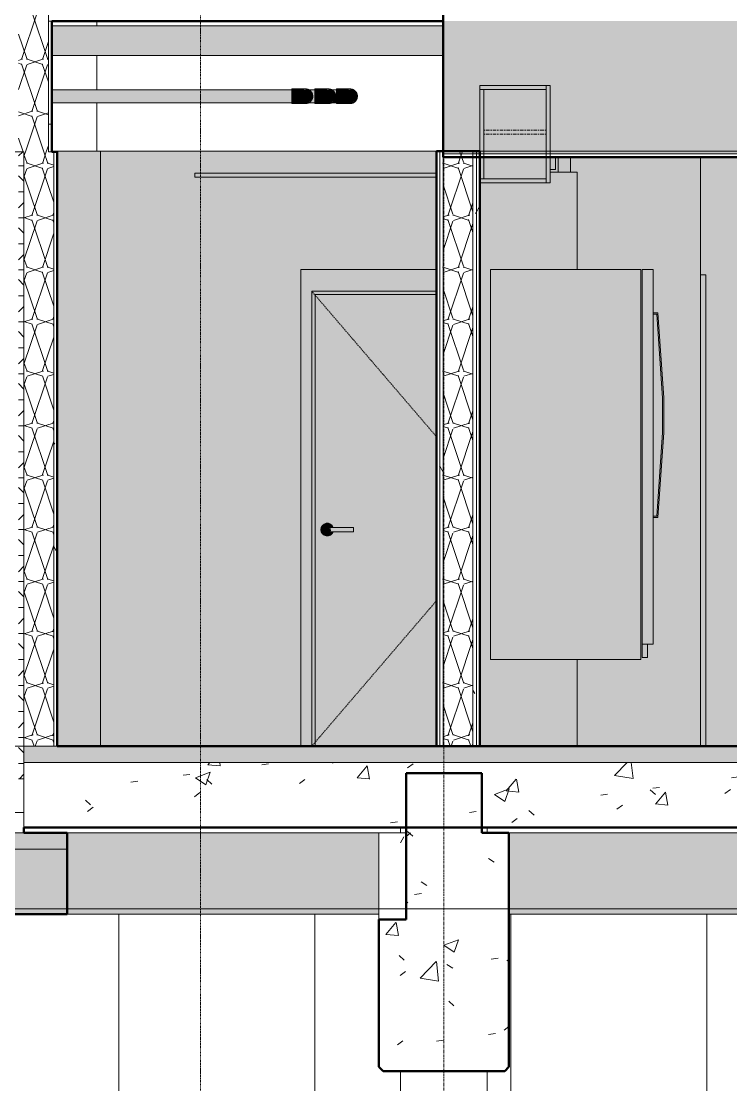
# Model space of a CAD drawing. Header units: inches. Extents: x 1701 to 6939, y -276 to 585.
# Drawn here: x 3403.3 to 3534.3, y -62.5 to 133.8 of the extents above; entities that cross this region are included whole.
import ezdxf

# ---------------------------------------------------------------- set-up
doc = ezdxf.new("R2010")
doc.units = ezdxf.units.IN
doc.header["$MEASUREMENT"] = 0
for name, pattern in [('Center', [1.25, 0.25, -0.1875, 0.625, -0.1875]), ('Dash 1_16_', [0.125, 0.0625, -0.0625]), ('Dash Dot 3_16_', [0.3125, 0.1875, -0.0625, 0, -0.0625]), ('Grid Line 1_2_', [0.875, 0.5, -0.125, 0.125, -0.125])]:
    doc.linetypes.add(name, pattern=pattern)
for name, color, linetype, lineweight in [('0-1', 7, 'Continuous', 5), ('0-2', 7, 'Continuous', 9), ('A-ANNO-SYMB-1', 150, 'Dash Dot 3_16_', 9), ('A-CLNG-1', 31, 'Continuous', 5), ('A-CLNG-2', 7, 'Continuous', 9), ('A-DOOR-2', 7, 'Dash 1_16_', 9), ('A-DOOR-4', 7, 'Continuous', 9), ('A-DOOR-5', 254, 'Continuous', 9), ('A-DOOR-6', 9, 'Continuous', 9), ('A-DOOR-FRAM-1', 55, 'Continuous', 9), ('A-DOOR-FRAM-2', 7, 'Continuous', 9), ('A-DOOR-FRAM-3', 9, 'Continuous', 9), ('A-FLOR-1', 192, 'Continuous', 5), ('A-FLOR-2', 192, 'Continuous', 50), ('A-FLOR-3', 192, 'Continuous', 9), ('A-FLOR-LEVL-1', 51, 'Grid Line 1_2_', 9), ('A-FLOR-MCUT', 51, 'Continuous', 13), ('A-FLOR-PATT-1', 8, 'Continuous', 9), ('A-WALL', 113, 'Continuous', 13), ('A-WALL-2', 50, 'Continuous', 13), ('A-WALL-3', 7, 'Continuous', 9), ('A-WALL-7', 113, 'Continuous', 50), ('A-WALL-PATT-1', 7, 'Continuous', 9), ('A-WALL-PATT-2', 253, 'Continuous', 9), ('A-WALL-PATT-3', 252, 'Continuous', 9), ('A-WALL-PATT-4', 111, 'Continuous', 9), ('I-WALL-2', 10, 'Continuous', 5), ('I-WALL-3', 7, 'Continuous', 9), ('I-WALL-4', 250, 'Continuous', 50), ('P-PIPE-1', 8, 'Continuous', 5), ('P-PIPE-2', 252, 'Continuous', 9), ('P-PIPE-3', 7, 'Continuous', 9), ('P-PIPE-4', 94, 'Continuous', 9), ('Q-CASE-2', 9, 'Continuous', 9), ('Q-CASE-3', 7, 'Center', 9), ('Q-CASE-4', 7, 'Continuous', 9), ('Q-SPCQ-1', 55, 'Continuous', 9), ('Q-SPCQ-2', 7, 'Continuous', 9), ('S-BEAM', 12, 'Continuous', 9), ('S-BEAM-1', 41, 'Continuous', 9), ('S-BEAM-2', 7, 'Continuous', 9), ('S-BEAM-3', 12, 'Continuous', 50), ('S-COLS', 52, 'Continuous', 9), ('S-GRID-1', 1, 'Grid Line 1_2_', 9)]:
    doc.layers.add(name, color=color, linetype=linetype, lineweight=lineweight)
pattern_1 = [(0, (3261.815, 68.768), (30.72, 7.68), [1.267, -21.773, 1.267, -21.773, -122.88]), (0, (3261.815, 68.768), (30.72, 7.68), [-46.08, 1.267, -44.813, 1.267, -21.773, -53.76]), (0, (3261.815, 68.768), (30.72, 7.68), [-115.2, 1.267, -14.093, 1.267, -37.133]), (120, (3273.335, 72.608), (-22.01108, 22.7643), [1.267, -21.773, 1.267, -21.773, -122.88]), (120, (3273.335, 72.608), (-22.01108, 22.7643), [-46.08, 1.267, -44.813, 1.267, -21.773, -53.76]), (120, (3273.335, 72.608), (-22.01108, 22.7643), [-115.2, 1.267, -14.093, 1.267, -37.133]), (240, (3277.175, 87.968), (-8.70892, -30.4443), [1.267, -21.773, 1.267, -21.773, -122.88]), (240, (3277.175, 87.968), (-8.70892, -30.4443), [-46.08, 1.267, -44.813, 1.267, -21.773, -53.76]), (240, (3277.175, 87.968), (-8.70892, -30.4443), [-115.2, 1.267, -14.093, 1.267, -37.133])]
pattern_2 = [(161.57, (3262.295, 69.248), (-3.8399538, -1.54e-05), [0, -27.322, 3.034, 0]), (18.43, (3261.335, 69.248), (-3.8399538, 1.54e-05), [0, -27.322, 3.034, 0]), (108.43, (3262.295, 69.248), (1.919622, -9.6005246), [9.106, -21.25]), (71.57, (3261.335, 69.248), (1.919622, 9.6005246), [9.106, -21.25])]
pattern_3 = [(50, (3261.815, 68.768), (27.5427, -2.40992), [2.88, -31.68]), (355, (3261.815, 68.768), (-5.32784, 28.88427), [2.304, -25.344]), (100.451, (3264.11, 68.567), (22.2153, 26.47393), [2.448, -26.924]), (46.184, (3261.815, 76.448), (40.9819, -6.3564), [4.32, -47.52]), (96.636, (3265.23, 75.918), (35.8907, 37.4062), [3.671, -40.386]), (351.184, (3261.815, 76.45), (35.891, 37.4062), [3.456, -38.016]), (21, (3265.655, 74.528), (22.92104, -15.46073), [2.88, -31.68]), (326, (3265.655, 74.528), (9.34353, 27.84574), [2.304, -25.344]), (71.451, (3267.565, 73.24), (32.26477, 12.3844), [2.448, -26.924]), (37.5, (3261.815, 68.768), (0.466855, 12.78271), [1.267, -23.77, 1.267, -24.461, -25.44]), (37.5, (3261.815, 68.768), (0.466855, 12.78271), [-50.765, 1.267, -24.173]), (7.5, (3261.815, 68.768), (10.10159, 15.14509), [1.267, -13.402, 1.267, -23.194, -9.696]), (7.5, (3261.815, 68.768), (10.10159, 15.14509), [-39.13, 1.267, -8.429]), (327.5, (3253.252, 68.768), (20.49916, -0.86578), [1.267, -8.333, 1.267, -28.685, -39.744]), (327.5, (3253.252, 68.768), (20.49916, -0.86578), [-39.552, 1.267, -38.477]), (317.5, (3249.412, 68.768), (22.39478, 3.8443), [1.267, -11.213, 1.267, -18.624, -28.224]), (317.5, (3249.412, 68.768), (22.39478, 3.8443), [-32.371, 1.267, -26.957])]
pattern_4 = [(0, (3261.815, 68.768), (15.36, 3.84), [1.267, -10.253, 1.267, -10.253, -61.44]), (0, (3261.815, 68.768), (15.36, 3.84), [-23.04, 1.267, -21.773, 1.267, -10.253, -26.88]), (0, (3261.815, 68.768), (15.36, 3.84), [-57.6, 1.267, -6.413, 1.267, -17.933]), (120, (3267.575, 70.688), (-11.005538, 11.38215), [1.267, -10.253, 1.267, -10.253, -61.44]), (120, (3267.575, 70.688), (-11.005538, 11.38215), [-23.04, 1.267, -21.773, 1.267, -10.253, -26.88]), (120, (3267.575, 70.688), (-11.005538, 11.38215), [-57.6, 1.267, -6.413, 1.267, -17.933]), (240, (3269.495, 78.368), (-4.354462, -15.22215), [1.267, -10.253, 1.267, -10.253, -61.44]), (240, (3269.495, 78.368), (-4.354462, -15.22215), [-23.04, 1.267, -21.773, 1.267, -10.253, -26.88]), (240, (3269.495, 78.368), (-4.354462, -15.22215), [-57.6, 1.267, -6.413, 1.267, -17.933])]

# ---------------------------------------------------------------- blocks, each defined once
blk = doc.blocks.new('Single-Flush - 36_ x 84_-1372824-SECTION _ CENTER LOOKING WEST')
at = {"layer": 'A-DOOR-FRAM-1'}
blk.add_hatch(color=256, dxfattribs=at).paths.add_polyline_path([(3528.67, 0), (3529.67, 0), (3529.67, 87), (3528.67, 87), (3528.67, 22.7)], flags=0)
at = {"layer": 'A-DOOR-FRAM-2'}
for p, q in [((3528.67, 87), (3529.67, 87)), ((3529.67, 87), (3529.67, 0))]:
    blk.add_line(p, q, dxfattribs=at)
blk = doc.blocks.new('Refrigerator_-_Side-by-Side_6047 - 36_ X 30_-345559-SECTION _ CENTER LOOKING WEST')
at = {"layer": 'Q-SPCQ-1'}
for points in [[(3516, 136), (3517.67, 136), (3517.67, 208), (3489.92, 208), (3489.92, 136), (3502.2, 136)], [(3519.92, 138.87), (3519.92, 208), (3517.92, 208), (3517.92, 138.87)], [(3520.59, 162.23), (3520.83, 162.23), (3521.92, 177.95), (3521.92, 184.29), (3520.83, 200), (3519.92, 200), (3519.92, 199.75), (3520.59, 199.75), (3521.67, 184.28), (3521.67, 177.94), (3520.59, 162.48), (3519.92, 162.48), (3519.92, 162.23), (3520.57, 162.23)], [(3518.92, 136.37), (3518.92, 138.87), (3517.92, 138.87), (3517.92, 136.37)]]:
    blk.add_hatch(color=256, dxfattribs=at).paths.add_polyline_path(points, flags=0)
at = {"layer": 'Q-SPCQ-2'}
for p, q in [((3517.67, 208), (3489.92, 208)), ((3489.92, 208), (3489.92, 136)), ((3517.67, 136), (3517.67, 208)), ((3517.92, 138.87), (3517.92, 208)), ((3517.92, 208), (3519.92, 208)), ((3519.92, 208), (3519.92, 138.87)), ((3520.83, 200), (3519.92, 200)), ((3519.92, 199.75), (3520.59, 199.75)), ((3520.59, 199.75), (3521.67, 184.28)), ((3521.92, 184.29), (3520.83, 200)), ((3521.67, 184.28), (3521.67, 177.95)), ((3521.92, 177.94), (3521.92, 184.29)), ((3521.67, 177.95), (3520.59, 162.48)), ((3520.83, 162.23), (3521.92, 177.94)), ((3520.59, 162.48), (3519.92, 162.48)), ((3519.92, 162.23), (3520.83, 162.23)), ((3518.92, 138.87), (3517.92, 138.87)), ((3517.92, 138.87), (3517.92, 136.37)), ((3517.92, 138.87), (3519.92, 138.87)), ((3518.92, 136.37), (3518.92, 138.87)), ((3489.92, 136), (3517.67, 136)), ((3517.92, 136.37), (3518.92, 136.37))]:
    blk.add_line(p, q, dxfattribs=at)
blk = doc.blocks.new('300 Series Wall Hung Cabinet_302 - 18_ x 36_-V10-SECTION _ CENTER LOOKING WEST')
at = {"layer": 'Q-CASE-2'}
for points in [[(3488.67, 104.75), (3488.67, 108.75), (3487.92, 108.75), (3487.92, 104.75)], [(3489.92, 104.75), (3500.17, 104.75), (3500.17, 108.75), (3488.67, 108.75), (3488.67, 104.75)], [(3500.17, 104), (3500.92, 104), (3500.92, 108.75), (3500.17, 108.75), (3500.17, 106)], [(3500.92, 106), (3502.42, 106), (3502.42, 108.75), (3501.92, 108.75), (3501.92, 106.5), (3500.92, 106.5)], [(3488.67, 104), (3500.17, 104), (3500.17, 104.75), (3487.92, 104.75), (3487.92, 104)]]:
    blk.add_hatch(color=256, dxfattribs=at).paths.add_polyline_path(points, flags=0)
at = {"layer": 'Q-CASE-3'}
for p, q in [((3500.17, 113.75), (3488.67, 113.75)), ((3500.17, 113), (3488.67, 113))]:
    blk.add_line(p, q, dxfattribs=at)
at = {"layer": 'Q-CASE-4'}
for p, q in [((3500.17, 122), (3487.92, 122)), ((3487.92, 122), (3487.92, 121.25)), ((3500.17, 122), (3500.17, 104)), ((3500.92, 122), (3500.17, 122)), ((3500.17, 121.25), (3500.17, 122)), ((3500.92, 104), (3500.92, 122)), ((3487.92, 121.25), (3487.92, 104.75)), ((3488.67, 121.25), (3487.92, 121.25)), ((3487.92, 121.25), (3500.17, 121.25)), ((3488.67, 104.75), (3488.67, 121.25)), ((3501.92, 108.75), (3501.92, 106.5)), ((3502.42, 106), (3502.42, 108.75)), ((3501.92, 106.5), (3500.92, 106.5)), ((3487.92, 104.75), (3488.67, 104.75)), ((3500.17, 104.75), (3487.92, 104.75)), ((3487.92, 104.75), (3487.92, 104)), ((3500.17, 104), (3500.17, 104.75)), ((3500.92, 106), (3502.42, 106)), ((3487.92, 104), (3500.17, 104)), ((3500.17, 104), (3500.92, 104))]:
    blk.add_line(p, q, dxfattribs=at)
blk = doc.blocks.new('CTR - 1st Phase - Unit Layouts_rvt-1-SECTION _ CENTER LOOKING WEST')
at = {"layer": 'A-WALL-2'}
h = blk.add_hatch(color=256, dxfattribs=at)
h.paths.add_polyline_path([(3529.67, 0), (3537.15, 0), (3537.15, 87), (3575.15, 87), (3575.15, 0), (3583.62, 0), (3583.62, 16), (3580.3, 16), (3580.34, 16.64), (3580.8, 16.64), (3580.76, 16.84), (3580.33, 16.84), (3580.33, 17.03), (3580.8, 17.03), (3580.8, 17.23), (3580.33, 17.23), (3580.33, 17.43), (3580.8, 17.43), (3580.8, 17.62), (3580.33, 17.62), (3580.33, 17.82), (3580.8, 17.82), (3580.77, 18.02), (3580.33, 18.02), (3580.33, 18.21), (3580.8, 18.21), (3580.8, 18.41), (3580.33, 18.41), (3580.33, 18.61), (3580.8, 18.61), (3580.8, 18.8), (3580.33, 18.8), (3580.33, 19), (3580.8, 19), (3580.8, 19.2), (3580.33, 19.2), (3580.37, 19.39), (3580.8, 19.39), (3580.76, 19.59), (3580.33, 19.59), (3580.33, 19.94), (3580.3, 19.94), (3580.3, 20.33), (3578.67, 20.33), (3578.67, 43.35), (3578.42, 43.38), (3578.42, 44.21), (3578.17, 44.25), (3578.17, 46.18), (3578.42, 46.18), (3578.42, 46.79), (3578.67, 46.79), (3578.71, 48.5), (3580.88, 48.53), (3580.91, 48.71), (3580.99, 48.89), (3581.01, 49), (3581.55, 49), (3581.55, 52), (3582.01, 52), (3582.01, 52.5), (3583.62, 52.5), (3583.62, 108.75), (3528.67, 108.75), (3528.67, 87), (3529.67, 87), (3529.67, 7.32)], flags=0)
h.paths.add_polyline_path([(3502.42, 106), (3504.66, 106), (3504.66, 108.75), (3502.42, 108.75), (3502.42, 106.5)], flags=0)
h.paths.add_polyline_path([(3501.92, 106.5), (3501.92, 108.75), (3500.92, 108.75), (3500.92, 106.5)], flags=0)
h = blk.add_hatch(color=256, dxfattribs=at)
h.paths.add_polyline_path([(3528.67, 0), (3528.67, 108.75), (3504.66, 108.75), (3504.66, 106), (3505.92, 106), (3505.92, 88), (3517.67, 88), (3517.67, 16), (3505.92, 16), (3505.92, 0), (3523.92, 0)], flags=0)
h.paths.add_polyline_path([(3517.92, 16.37), (3517.92, 88), (3519.92, 88), (3519.92, 80), (3520.83, 80), (3521.92, 64.28), (3521.92, 57.94), (3520.83, 42.23), (3519.92, 42.23), (3519.92, 18.87), (3518.92, 18.87), (3518.92, 16.37)], flags=0)
h.paths.add_polyline_path([(3520.59, 42.48), (3521.67, 57.95), (3521.67, 64.29), (3520.59, 79.75), (3519.92, 79.75), (3519.92, 42.48)], flags=0)
at = {"layer": 'A-WALL-3'}
for p, q in [((3504.66, 108.75), (3504.66, 106)), ((3528.67, 0), (3528.67, 108.75))]:
    blk.add_line(p, q, dxfattribs=at)
at = {"layer": '0-2'}
for name, p in [('300 Series Wall Hung Cabinet_302 - 18_ x 36_-V10-SECTION _ CENTER LOOKING WEST', (0, 0)), ('Refrigerator_-_Side-by-Side_6047 - 36_ X 30_-345559-SECTION _ CENTER LOOKING WEST', (0, -120)), ('Single-Flush - 36_ x 84_-1372824-SECTION _ CENTER LOOKING WEST', (0, 0))]:
    blk.add_blockref(name, p, dxfattribs=at)
blk = doc.blocks.new('HOLLOW METAL - UNIT DOOR-2125825-SECTION _ CENTER LOOKING WEST')
at = {"layer": 'A-DOOR-5'}
h = blk.add_hatch(color=256, dxfattribs=at)
h.paths.add_polyline_path([(3460.47, 39.61), (3460.43, 39.66), (3460.45, 39.62)], flags=0)
h.paths.add_polyline_path([(3459.78, 38.82), (3460.08, 38.86), (3460.37, 38.98), (3460.61, 39.16), (3460.8, 39.41), (3460.85, 39.61), (3460.3, 39.64), (3460.13, 39.62), (3459.77, 39.64), (3459.58, 39.74), (3459.54, 39.8), (3459.54, 40.2), (3459.71, 40.35), (3459.89, 40.39), (3460.3, 40.36), (3460.66, 40.39), (3460.88, 40.39), (3460.8, 40.59), (3460.61, 40.84), (3460.3, 41.05), (3460.08, 41.14), (3459.78, 41.18), (3459.47, 41.14), (3459.19, 41.02), (3458.94, 40.84), (3458.76, 40.59), (3458.64, 40.31), (3458.61, 39.89), (3458.64, 39.69), (3458.76, 39.41), (3458.94, 39.16), (3459.19, 38.98), (3459.47, 38.86)], flags=0)
h.paths.add_polyline_path([(3460.47, 39.8), (3460.43, 40.07), (3460.4, 40), (3460.44, 39.89)], flags=0)
h = blk.add_hatch(color=256, dxfattribs=at)
h.paths.add_polyline_path([(3460.1, 40), (3460.47, 39.66), (3460.44, 39.9), (3460.4, 40), (3460.19, 40)], flags=0)
h.paths.add_polyline_path([(3459.88, 39.61), (3460.3, 39.64), (3460.42, 39.66), (3460.09, 40), (3459.52, 40), (3459.58, 39.74), (3459.71, 39.65), (3459.86, 39.61)], flags=0)
h = blk.add_hatch(color=256, dxfattribs=at)
h.paths.add_polyline_path([(3460.09, 40), (3460.1, 40), (3460.4, 40.38), (3460.13, 40.38), (3459.77, 40.36), (3459.58, 40.26), (3459.53, 40.16), (3459.55, 40), (3460.08, 40)], flags=0)
h.paths.add_polyline_path([(3460.4, 40), (3460.47, 40.34), (3460.43, 40.34), (3460.1, 40), (3460.34, 40)], flags=0)
for points in [[(3464.6, 40), (3464.6, 40.39), (3460.47, 40.38), (3460.47, 40), (3464.49, 40)], [(3464.6, 39.61), (3464.6, 40), (3460.47, 40), (3460.48, 39.61), (3461.38, 39.61)]]:
    blk.add_hatch(color=256, dxfattribs=at).paths.add_polyline_path(points, flags=0)
at = {"layer": 'A-DOOR-6'}
h = blk.add_hatch(color=256, dxfattribs=at)
h.paths.add_polyline_path([(3468.68, 0), (3479.92, 0), (3479.92, 83.37), (3457.55, 83.37), (3457.55, 0)], flags=0)
h.paths.add_polyline_path([(3459.78, 38.82), (3459.47, 38.86), (3459.19, 38.98), (3458.94, 39.16), (3458.76, 39.41), (3458.64, 39.69), (3458.6, 40), (3458.64, 40.31), (3458.76, 40.59), (3458.94, 40.84), (3459.19, 41.02), (3459.47, 41.14), (3459.78, 41.18), (3460.08, 41.14), (3460.37, 41.02), (3460.61, 40.84), (3460.8, 40.59), (3460.92, 40.39), (3464.6, 40.38), (3464.6, 39.61), (3460.88, 39.61), (3460.8, 39.41), (3460.61, 39.16), (3460.3, 38.95), (3460.08, 38.86)], flags=0)
at = {"layer": 'A-DOOR-FRAM-3'}
for points in [[(3454.92, 0), (3456.92, 0), (3456.92, 84), (3479.92, 84), (3479.92, 88), (3454.92, 88), (3454.92, 22.7)], [(3456.92, 0), (3457.55, 0), (3457.55, 83.37), (3479.92, 83.37), (3479.92, 84), (3456.92, 84), (3456.92, 22.7)]]:
    blk.add_hatch(color=256, dxfattribs=at).paths.add_polyline_path(points, flags=0)
at = {"layer": 'A-DOOR-2'}
for p, q in [((3456.92, 84), (3479.92, 57.17)), ((3479.92, 26.83), (3456.92, 0))]:
    blk.add_line(p, q, dxfattribs=at)
at = {"layer": 'A-DOOR-4'}
for p, q in [((3464.6, 40.39), (3460.47, 40.39)), ((3460.47, 39.61), (3464.6, 39.61)), ((3464.6, 40.39), (3464.6, 40)), ((3464.6, 40), (3464.6, 39.61))]:
    blk.add_line(p, q, dxfattribs=at)
at = {"layer": 'A-DOOR-4', "flags": 128}
for points in [[(3460.47, 40.39), (3460.44, 40.39), (3460.42, 40.39), (3460.4, 40.39), (3460.37, 40.39), (3460.35, 40.39), (3460.33, 40.39), (3460.3, 40.39), (3460.28, 40.39), (3460.26, 40.39), (3460.24, 40.39), (3460.22, 40.39), (3460.19, 40.39), (3460.17, 40.39), (3460.15, 40.39), (3460.13, 40.39), (3460.11, 40.39), (3460.1, 40.39), (3460.08, 40.39), (3460.06, 40.39), (3460.04, 40.39), (3460.03, 40.39), (3460.01, 40.39), (3460, 40.39), (3459.98, 40.39), (3459.97, 40.39), (3459.96, 40.39), (3459.95, 40.39), (3459.94, 40.39), (3459.93, 40.39), (3459.92, 40.39), (3459.91, 40.39), (3459.9, 40.39), (3459.9, 40.39), (3459.89, 40.39), (3459.89, 40.39), (3459.88, 40.39), (3459.88, 40.39), (3459.88, 40.39), (3459.88, 40.39)], [(3459.88, 39.61), (3459.88, 39.61), (3459.88, 39.61), (3459.88, 39.61), (3459.88, 39.61), (3459.89, 39.61), (3459.89, 39.61), (3459.9, 39.61), (3459.91, 39.61), (3459.91, 39.61), (3459.92, 39.61), (3459.93, 39.61), (3459.94, 39.61), (3459.95, 39.61), (3459.97, 39.61), (3459.98, 39.61), (3459.99, 39.61), (3460.01, 39.61), (3460.02, 39.61), (3460.04, 39.61), (3460.06, 39.61), (3460.07, 39.61), (3460.09, 39.61), (3460.11, 39.61), (3460.13, 39.61), (3460.15, 39.61), (3460.17, 39.61), (3460.19, 39.61), (3460.21, 39.61), (3460.23, 39.61), (3460.25, 39.61), (3460.28, 39.61), (3460.3, 39.61), (3460.32, 39.61), (3460.34, 39.61), (3460.37, 39.61), (3460.39, 39.61), (3460.41, 39.61), (3460.44, 39.61), (3460.46, 39.61), (3460.47, 39.61)]]:
    blk.add_lwpolyline(points, dxfattribs=at)
at = {"layer": 'A-DOOR-4'}
for centre, radius, start, end in [((3459.78, 40), 1.18, 19.6343, 180), ((3459.78, 40), 1.18, 180, 340.4367), ((3459.88, 40), 0.394, 150, 180), ((3459.88, 40), 0.394, 180, 210), ((3459.88, 40), 0.394, 90, 105), ((3459.88, 40), 0.394, 255, 270)]:
    blk.add_arc(centre, radius, start, end, dxfattribs=at)
at = {"layer": 'A-DOOR-FRAM-2'}
for p, q in [((3479.92, 88), (3454.92, 88)), ((3454.92, 88), (3454.92, 0)), ((3456.92, 84), (3479.92, 84)), ((3456.92, 0), (3456.92, 84)), ((3457.55, 83.37), (3479.92, 83.37)), ((3457.55, 0), (3457.55, 83.37))]:
    blk.add_line(p, q, dxfattribs=at)
blk = doc.blocks.new('Dimension Lumber - LVL - 3_5X5_5-2120388-SECTION _ CENTER LOOKING WEST')
at = {"layer": 'S-BEAM-1'}
blk.add_hatch(color=256, dxfattribs=at).paths.add_polyline_path([(3468.68, 259.5), (3481.17, 259.5), (3481.17, 265), (3408.92, 265), (3408.92, 259.5), (3460.3, 259.5)], flags=0)
at = {"layer": 'S-BEAM-2'}
for p, q in [((3408.92, 265), (3481.17, 265)), ((3481.17, 259.5), (3408.92, 259.5))]:
    blk.add_line(p, q, dxfattribs=at)
blk = doc.blocks.new('Elbow - PVC - Sch 40 - Standard-2079255-SECTION _ CENTER LOOKING WEST')
at = {"layer": 'P-PIPE-2'}
for points in [[(3461.96, 120), (3462.62, 120), (3462.62, 121.34), (3461.47, 121.34), (3461.47, 120)], [(3461.47, 118.66), (3462.62, 118.7), (3462.62, 120), (3461.47, 120), (3461.47, 118.7)], [(3462.65, 120), (3462.76, 120.49), (3462.85, 120.69), (3463.16, 121.04), (3463.38, 121.19), (3463.55, 121.3), (3463.57, 121.34), (3462.62, 121.3), (3462.64, 120.11)], [(3462.62, 118.66), (3463.41, 118.69), (3463.43, 118.71), (3463.57, 118.73), (3463.24, 118.9), (3462.95, 119.18), (3462.8, 119.41), (3462.7, 119.69), (3462.65, 119.99), (3462.62, 118.97), (3462.62, 118.7)]]:
    blk.add_hatch(color=256, dxfattribs=at).paths.add_polyline_path(points, flags=0)
h = blk.add_hatch(color=256, dxfattribs=at)
h.paths.add_polyline_path([(3464, 118.66), (3464.49, 118.76), (3464.69, 118.85), (3465.04, 119.16), (3465.19, 119.38), (3465.3, 119.69), (3465.33, 120.11), (3465.3, 120.35), (3465.15, 120.69), (3464.84, 121.04), (3464.59, 121.2), (3464.35, 121.3), (3463.89, 121.33), (3463.65, 121.3), (3463.31, 121.15), (3462.96, 120.84), (3462.8, 120.59), (3462.7, 120.31), (3462.66, 119.99), (3462.7, 119.65), (3462.85, 119.31), (3463.16, 118.96), (3463.41, 118.8), (3463.69, 118.7)], flags=0)
h.paths.add_polyline_path([(3464, 118.81), (3463.69, 118.85), (3463.3, 119.05), (3463.1, 119.24), (3462.97, 119.41), (3462.85, 119.69), (3462.83, 120.11), (3462.85, 120.31), (3462.97, 120.59), (3463.16, 120.84), (3463.52, 121.08), (3463.82, 121.16), (3464, 121.19), (3464.31, 121.15), (3464.7, 120.95), (3464.84, 120.84), (3465.03, 120.59), (3465.16, 120.18), (3465.19, 120), (3465.15, 119.69), (3464.95, 119.3), (3464.84, 119.16), (3464.49, 118.93), (3464.18, 118.84), (3464.04, 118.82)], flags=0)
at = {"layer": 'P-PIPE-3'}
for p, q in [((3462.62, 121.34), (3461.47, 121.34)), ((3461.47, 120), (3461.47, 121.34)), ((3461.47, 118.66), (3461.47, 120)), ((3461.47, 118.66), (3462.62, 118.66))]:
    blk.add_line(p, q, dxfattribs=at)
at = {"layer": 'P-PIPE-3', "flags": 128}
for points in [[(3462.62, 121.34), (3462.68, 121.34), (3462.73, 121.34), (3462.79, 121.34), (3462.84, 121.34), (3462.9, 121.34), (3462.95, 121.34), (3463, 121.34), (3463.06, 121.34), (3463.11, 121.34), (3463.16, 121.34), (3463.21, 121.34), (3463.26, 121.34), (3463.31, 121.34), (3463.36, 121.34), (3463.4, 121.34), (3463.45, 121.34), (3463.49, 121.34), (3463.53, 121.34), (3463.57, 121.34), (3463.61, 121.34), (3463.65, 121.34), (3463.68, 121.34), (3463.72, 121.34), (3463.75, 121.34), (3463.78, 121.34), (3463.81, 121.34), (3463.84, 121.34), (3463.86, 121.34), (3463.89, 121.34), (3463.91, 121.34), (3463.93, 121.34), (3463.94, 121.34), (3463.96, 121.34), (3463.97, 121.34), (3463.98, 121.34), (3463.99, 121.34), (3463.99, 121.34), (3464, 121.34), (3464, 121.34)], [(3464, 121.34), (3464.05, 121.34), (3464.11, 121.34), (3464.16, 121.33), (3464.21, 121.33), (3464.27, 121.32), (3464.32, 121.31), (3464.37, 121.29), (3464.42, 121.28), (3464.47, 121.26), (3464.52, 121.24), (3464.57, 121.22), (3464.62, 121.19), (3464.67, 121.17), (3464.71, 121.14), (3464.76, 121.11), (3464.8, 121.08), (3464.85, 121.05), (3464.89, 121.01), (3464.93, 120.97), (3464.96, 120.94), (3465, 120.9), (3465.04, 120.86), (3465.07, 120.81), (3465.1, 120.77), (3465.13, 120.73), (3465.16, 120.68), (3465.19, 120.63), (3465.21, 120.59), (3465.23, 120.54), (3465.25, 120.49), (3465.27, 120.44), (3465.29, 120.39), (3465.3, 120.33), (3465.31, 120.28), (3465.32, 120.23), (3465.33, 120.18), (3465.34, 120.12), (3465.34, 120.07), (3465.34, 120.01), (3465.34, 120)], [(3465.34, 120), (3465.34, 119.95), (3465.34, 119.89), (3465.33, 119.84), (3465.33, 119.79), (3465.32, 119.73), (3465.31, 119.68), (3465.29, 119.63), (3465.28, 119.58), (3465.26, 119.53), (3465.24, 119.48), (3465.22, 119.43), (3465.19, 119.38), (3465.17, 119.33), (3465.14, 119.29), (3465.11, 119.24), (3465.08, 119.2), (3465.05, 119.15), (3465.01, 119.11), (3464.97, 119.07), (3464.94, 119.04), (3464.9, 119), (3464.86, 118.96), (3464.81, 118.93), (3464.77, 118.9), (3464.73, 118.87), (3464.68, 118.84), (3464.63, 118.81), (3464.59, 118.79), (3464.54, 118.77), (3464.49, 118.75), (3464.44, 118.73), (3464.39, 118.71), (3464.33, 118.7), (3464.28, 118.69), (3464.23, 118.68), (3464.18, 118.67), (3464.12, 118.66), (3464.07, 118.66), (3464.01, 118.66), (3464, 118.66)], [(3464, 118.66), (3464, 118.66), (3464, 118.66), (3463.99, 118.66), (3463.98, 118.66), (3463.97, 118.66), (3463.96, 118.66), (3463.95, 118.66), (3463.93, 118.66), (3463.91, 118.66), (3463.89, 118.66), (3463.87, 118.66), (3463.84, 118.66), (3463.82, 118.66), (3463.79, 118.66), (3463.76, 118.66), (3463.73, 118.66), (3463.69, 118.66), (3463.66, 118.66), (3463.62, 118.66), (3463.58, 118.66), (3463.54, 118.66), (3463.5, 118.66), (3463.46, 118.66), (3463.41, 118.66), (3463.37, 118.66), (3463.32, 118.66), (3463.27, 118.66), (3463.22, 118.66), (3463.17, 118.66), (3463.12, 118.66), (3463.07, 118.66), (3463.02, 118.66), (3462.97, 118.66), (3462.91, 118.66), (3462.86, 118.66), (3462.8, 118.66), (3462.75, 118.66), (3462.69, 118.66), (3462.64, 118.66), (3462.62, 118.66)]]:
    blk.add_lwpolyline(points, dxfattribs=at)
at = {"layer": 'P-PIPE-3'}
for start, end in [(360, 180), (180, 360)]:
    blk.add_arc((3464, 120), 1.34, start, end, dxfattribs=at)
blk = doc.blocks.new('CTR - 1st Phase - Common Walls_rvt-1-SECTION _ CENTER LOOKING WEST')
at = {"layer": 'A-CLNG-1'}
blk.add_hatch(color=256, dxfattribs=at).paths.add_polyline_path([(3435.32, 105.07), (3479.92, 105.07), (3479.92, 105.82), (3435.32, 105.82)], flags=0)
at = {"layer": 'A-WALL-PATT-1'}
h = blk.add_hatch(dxfattribs=at)
h.set_pattern_fill('FP_1', color=256, style=0, pattern_type=2)
h.set_pattern_definition(pattern_1)
h.paths.add_polyline_path([(3480.55, 0), (3480.55, 109.87), (3479.92, 109.87), (3479.92, 0)], flags=0)
h = blk.add_hatch(dxfattribs=at)
h.set_pattern_fill('FP_1', color=256, style=0, pattern_type=2)
h.set_pattern_definition(pattern_1)
h.paths.add_polyline_path([(3481.17, 0), (3481.17, 109.87), (3480.55, 109.87), (3480.55, 0)], flags=0)
h = blk.add_hatch(dxfattribs=at)
h.set_pattern_fill('FP_1', color=256, style=0, pattern_type=2)
h.set_pattern_definition(pattern_1)
h.paths.add_polyline_path([(3486.67, 0), (3487.3, 0), (3487.3, 108.75), (3486.67, 108.75), (3486.67, 16.56)], flags=0)
h = blk.add_hatch(dxfattribs=at)
h.set_pattern_fill('FP_1', color=256, style=0, pattern_type=2)
h.set_pattern_definition(pattern_1)
h.paths.add_polyline_path([(3487.92, 0), (3487.92, 108.75), (3487.3, 108.75), (3487.3, 0)], flags=0)
at = {"layer": 'A-WALL-PATT-2'}
h = blk.add_hatch(dxfattribs=at)
h.set_pattern_fill('FP_4', color=256, style=0, pattern_type=2)
h.set_pattern_definition(pattern_2)
h.paths.add_polyline_path([(3486.67, 0), (3486.67, 109.87), (3481.17, 109.87), (3481.17, 0)], flags=0)
at = {"layer": 'A-WALL-PATT-3'}
h = blk.add_hatch(dxfattribs=at)
h.set_pattern_fill('FP_16', color=256, style=0, pattern_type=2)
h.set_pattern_definition([(90, (3819.324, -152), (-36.188, 2e-15), [])])
h.paths.add_polyline_path([(3801.83, -152), (3819.32, -152), (3819.32, -31), (3493.32, -31), (3493.32, -59.21), (3492.54, -60), (3489.32, -60), (3489.32, -151.75), (3515.02, -151.75), (3515.02, -65), (3557.02, -65), (3557.02, -151.75), (3617.52, -151.75), (3617.52, -65), (3659.52, -65), (3659.52, -151.75), (3738.52, -151.75), (3738.52, -65), (3780.52, -65.04), (3780.52, -151.75), (3801.83, -151.75)], flags=0)
h.paths.add_polyline_path([(2861.02, -151.75), (2861.02, -65), (2903.02, -65), (2903.02, -151.75), (2970.02, -151.75), (2970.02, -65), (3012.02, -65), (3012.02, -151.75), (3079.02, -151.75), (3079.02, -65), (3121.02, -65), (3121.02, -151.75), (3146.32, -151.75), (3146.32, -60), (3143.11, -60), (3142.32, -59.21), (3142.32, -32), (3146.32, -32), (3146.32, -31), (2835.32, -31), (2835.32, -32), (2839.32, -32), (2839.32, -59.21), (2838.54, -60), (2835.32, -60), (2835.32, -151.75), (2836.82, -151.75)], flags=0)
h.paths.add_polyline_path([(3471.82, -151.75), (3473.32, -151.75), (3473.32, -60), (3470.11, -60), (3469.32, -59.21), (3469.32, -31), (3162.32, -31), (3162.32, -32), (3166.32, -32), (3166.32, -59.21), (3165.54, -60), (3162.32, -60), (3162.32, -151.75), (3188.02, -151.75), (3188.02, -65), (3230.02, -65), (3230.02, -151.75), (3297.02, -151.75), (3297.02, -65), (3339.02, -65), (3339.02, -151.75), (3406.02, -151.75), (3406.02, -65), (3448.02, -65), (3448.02, -151.75), (3468.68, -151.75)], flags=0)
at = {"layer": 'I-WALL-2'}
for points in [[(3409.92, 0), (3417.92, 0), (3417.92, 109.87), (3409.92, 109.87), (3409.92, 0.5)], [(3454.92, 0), (3454.92, 88), (3479.92, 88), (3479.92, 105.07), (3435.32, 105.07), (3435.32, 105.82), (3479.92, 105.82), (3479.92, 109.87), (3417.92, 109.87), (3417.92, 0), (3435.16, 0)], [(3489.92, 0), (3505.92, 0), (3505.92, 16), (3489.92, 16), (3489.92, 88), (3505.92, 88), (3505.92, 106), (3500.92, 106), (3500.92, 104), (3487.92, 104), (3487.92, 0)]]:
    blk.add_hatch(color=256, dxfattribs=at).paths.add_polyline_path(points, flags=0)
at = {"layer": 'P-PIPE-1'}
for points in [[(3408.92, 120), (3453.23, 120), (3453.23, 121.19), (3408.92, 121.15), (3408.92, 120.11)], [(3408.92, 118.81), (3453.23, 118.85), (3453.23, 120), (3408.92, 120), (3408.92, 118.81)], [(3460.62, 118.81), (3461.47, 118.85), (3461.47, 120), (3461.34, 120), (3461.26, 119.55), (3461.15, 119.31), (3460.84, 118.96), (3460.62, 118.81)]]:
    blk.add_hatch(color=256, dxfattribs=at).paths.add_polyline_path(points, flags=0)
h = blk.add_hatch(color=256, dxfattribs=at)
h.paths.add_polyline_path([(3454.38, 120), (3454.4, 120), (3454.38, 120.11)], flags=0)
h.paths.add_polyline_path([(3454.4, 120), (3454.41, 120), (3454.41, 120.06)], flags=0)
h.paths.add_polyline_path([(3457.44, 120), (3457.47, 120.04), (3457.47, 121.19), (3456.45, 121.15), (3456.79, 120.84), (3456.95, 120.59), (3457.06, 120.31), (3457.1, 120)], flags=0)
h.paths.add_polyline_path([(3454.73, 120.89), (3454.98, 121.13), (3454.73, 120.89)], flags=0)
h = blk.add_hatch(color=256, dxfattribs=at)
h.paths.add_polyline_path([(3456.37, 118.81), (3457.47, 118.85), (3457.44, 120), (3457.1, 120), (3457.01, 119.55), (3456.9, 119.31), (3456.6, 118.96), (3456.37, 118.81)], flags=0)
h.paths.add_polyline_path([(3454.4, 120), (3454.38, 120), (3454.4, 119.99)], flags=0)
h = blk.add_hatch(color=256, dxfattribs=at)
h.paths.add_polyline_path([(3458.62, 120), (3458.65, 120), (3458.62, 120.11)], flags=0)
h.paths.add_polyline_path([(3458.65, 120), (3458.66, 120), (3458.66, 120.06)], flags=0)
h.paths.add_polyline_path([(3461.47, 120), (3461.47, 121.19), (3460.69, 121.15), (3461.04, 120.84), (3461.2, 120.59), (3461.3, 120.31), (3461.34, 120)], flags=0)
h.paths.add_polyline_path([(3458.97, 120.89), (3459.22, 121.13), (3458.97, 120.89)], flags=0)
at = {"layer": 'P-PIPE-2'}
for points in [[(3455.76, 118.81), (3456.11, 118.87), (3456.43, 119.03), (3456.68, 119.27), (3456.79, 119.41), (3456.92, 119.82), (3456.93, 120.11), (3456.88, 120.36), (3456.71, 120.7), (3456.6, 120.84), (3456.35, 121.03), (3455.94, 121.16), (3455.71, 121.18), (3455.36, 121.11), (3455.09, 120.97), (3454.92, 120.84), (3454.73, 120.59), (3454.61, 120.31), (3454.59, 119.87), (3454.61, 119.69), (3454.73, 119.41), (3454.92, 119.16), (3455.16, 118.97), (3455.58, 118.84), (3455.76, 118.81)], [(3460, 118.81), (3460.31, 118.85), (3460.67, 119.03), (3460.92, 119.27), (3461.03, 119.41), (3461.16, 119.82), (3461.17, 120.11), (3461.12, 120.36), (3460.95, 120.7), (3460.84, 120.84), (3460.59, 121.03), (3460.18, 121.16), (3459.96, 121.18), (3459.6, 121.11), (3459.33, 120.97), (3459.16, 120.84), (3458.97, 120.59), (3458.85, 120.31), (3458.83, 119.87), (3458.85, 119.69), (3458.97, 119.41), (3459.16, 119.16), (3459.41, 118.97), (3459.82, 118.84), (3460, 118.81)], [(3464, 118.81), (3464.31, 118.85), (3464.59, 118.97), (3464.92, 119.27), (3465.03, 119.41), (3465.16, 119.82), (3465.17, 120.11), (3465.12, 120.36), (3464.95, 120.7), (3464.84, 120.84), (3464.49, 121.07), (3464.31, 121.15), (3463.96, 121.18), (3463.6, 121.11), (3463.33, 120.97), (3463.16, 120.84), (3462.97, 120.59), (3462.85, 120.31), (3462.83, 119.87), (3462.85, 119.69), (3462.97, 119.41), (3463.16, 119.16), (3463.41, 118.97), (3463.82, 118.84)]]:
    blk.add_hatch(color=256, dxfattribs=at).paths.add_polyline_path(points, flags=0)
at = {"layer": 'A-CLNG-2'}
for p, q in [((3435.32, 105.82), (3479.92, 105.82)), ((3435.32, 105.07), (3435.32, 105.82)), ((3479.92, 105.07), (3435.32, 105.07))]:
    blk.add_line(p, q, dxfattribs=at)
at = {"layer": 'A-FLOR-LEVL-1'}
for p, q in [((1830.2, 0), (4168.71, 0)), ((1830.2, -30), (4168.71, -30))]:
    blk.add_line(p, q, dxfattribs=at)
at = {"layer": 'A-WALL-2'}
for p, q in [((3480.55, 0), (3480.55, 109.87)), ((3481.17, 0), (3481.17, 109.87)), ((3486.67, 0), (3486.67, 109.87)), ((3487.3, 0), (3487.3, 109.87))]:
    blk.add_line(p, q, dxfattribs=at)
at = {"layer": 'I-WALL-3'}
for p, q in [((3409.92, 109.87), (3417.92, 109.87)), ((3417.92, 109.87), (3417.92, 0)), ((3479.92, 109.87), (3417.92, 109.87)), ((3505.92, 106), (3502.42, 106)), ((3505.92, 88), (3505.92, 106)), ((3454.92, 0), (3454.92, 88)), ((3454.92, 88), (3479.92, 88)), ((3505.92, 0), (3505.92, 16))]:
    blk.add_line(p, q, dxfattribs=at)
at = {"layer": 'I-WALL-4'}
for p, q in [((3479.92, 109.87), (3479.92, 0)), ((3487.92, 109.87), (3479.92, 109.87)), ((3487.92, 0), (3487.92, 109.87)), ((3479.92, 0), (3487.92, 0))]:
    blk.add_line(p, q, dxfattribs=at)
at = {"layer": 'P-PIPE-3'}
for p, q in [((3453.23, 121.19), (3408.92, 121.19)), ((3457.47, 121.19), (3456.37, 121.19)), ((3461.47, 121.19), (3460.62, 121.19)), ((3408.92, 118.81), (3453.23, 118.81)), ((3456.37, 118.81), (3457.47, 118.81)), ((3460.62, 118.81), (3461.47, 118.81))]:
    blk.add_line(p, q, dxfattribs=at)
at = {"layer": 'P-PIPE-4'}
for centre, start, end in [((3455.76, 120), 0, 180), ((3455.76, 120), 180, 0), ((3460, 120), 0, 180), ((3460, 120), 180, 0), ((3464, 120), 0, 180), ((3464, 120), 180, 0)]:
    blk.add_arc(centre, 1.19, start, end, dxfattribs=at)
at = {"layer": '0-2'}
for name, p in [('Dimension Lumber - LVL - 3_5X5_5-2120388-SECTION _ CENTER LOOKING WEST', (0, -132)), ('Elbow - PVC - Sch 40 - Standard-2079255-SECTION _ CENTER LOOKING WEST', (-8.24, 0)), ('Elbow - PVC - Sch 40 - Standard-2079255-SECTION _ CENTER LOOKING WEST', (-4, 0)), ('Elbow - PVC - Sch 40 - Standard-2079255-SECTION _ CENTER LOOKING WEST', (0, 0)), ('HOLLOW METAL - UNIT DOOR-2125825-SECTION _ CENTER LOOKING WEST', (0, 0))]:
    blk.add_blockref(name, p, dxfattribs=at)
blk = doc.blocks.new('CTR - 1st Phase -Stairs _ Elevators_rvt-1-SECTION _ CENTER LOOKING WEST')
at = {"layer": 'A-FLOR-LEVL-1'}
for p, q in [((1830.2, 0), (4168.71, 0)), ((1830.2, -30), (4168.71, -30))]:
    blk.add_line(p, q, dxfattribs=at)
blk = doc.blocks.new('Concrete-Rectangular-Column - ONE-1856735-SECTION _ CENTER LOOKING WEST')
at = {"layer": 'S-COLS'}
h = blk.add_hatch(dxfattribs=at)
h.set_pattern_fill('FP_1', color=256, style=0, pattern_type=2)
h.set_pattern_definition(pattern_1)
h.paths.add_polyline_path([(3485.44, -152), (3487.82, -152), (3487.82, -151.75), (3489.32, -151.75), (3489.32, -60), (3473.32, -60), (3473.32, -151.75), (3474.82, -151.75), (3474.82, -152), (3477.06, -152)], flags=0)
h.paths.add_polyline_path([(3488.32, -16), (3489.32, -16), (3489.32, -15), (3488.32, -15)], flags=0)
h.paths.add_polyline_path([(3473.32, -16), (3474.32, -16), (3474.32, -15), (3473.32, -15)], flags=0)
for p, q in [((3473.32, -16), (3473.32, -15)), ((3489.32, -15), (3489.32, -16)), ((3473.32, -151.75), (3473.32, -60)), ((3489.32, -60), (3489.32, -151.75)), ((3487.82, -152), (3474.82, -152))]:
    blk.add_line(p, q, dxfattribs=at)
blk = doc.blocks.new('Inverted Tee Beam - 24IT32-2543528-SECTION _ CENTER LOOKING WEST')
at = {"layer": 'S-BEAM'}
h = blk.add_hatch(dxfattribs=at)
h.set_pattern_fill('FP_1', color=256, style=0, pattern_type=2)
h.set_pattern_definition(pattern_1)
h.paths.add_polyline_path([(3474.32, -32), (3474.32, -16), (3469.32, -16), (3469.32, -32), (3473.75, -32)], flags=0)
for p, q in [((3474.32, -16), (3469.32, -16)), ((3469.32, -16), (3469.32, -32))]:
    blk.add_line(p, q, dxfattribs=at)
blk = doc.blocks.new('Inverted Tee Beam - 24IT 40_32-2543530-SECTION _ CENTER LOOKING WEST')
at = {"layer": 'S-BEAM'}
h = blk.add_hatch(dxfattribs=at)
h.set_pattern_fill('FP_15', color=256, style=0, pattern_type=2)
h.set_pattern_definition(pattern_3)
h.paths.add_polyline_path([(3492.54, -60), (3493.32, -59.21), (3493.32, -16), (3488.32, -16), (3488.32, -15), (3474.32, -15), (3474.32, -32), (3469.32, -32), (3469.32, -59.21), (3470.11, -60), (3489.32, -60)], flags=0)
at = {"layer": 'S-BEAM-3'}
for p, q in [((3474.32, -5), (3474.32, -32)), ((3488.32, -5), (3474.32, -5)), ((3488.32, -16), (3488.32, -5)), ((3493.32, -16), (3488.32, -16)), ((3493.32, -59.21), (3493.32, -16)), ((3474.32, -32), (3469.32, -32)), ((3469.32, -32), (3469.32, -59.21)), ((3469.32, -59.21), (3470.11, -60)), ((3470.11, -60), (3492.54, -60)), ((3492.54, -60), (3493.32, -59.21))]:
    blk.add_line(p, q, dxfattribs=at)

msp = doc.modelspace()

# ---------------------------------------------------------------- hatches: boundary and pattern name
at = {"layer": 'A-FLOR-1'}
msp.add_hatch(color=256, dxfattribs=at).paths.add_polyline_path([(3821.12, 109.37), (3823.2, 109.37), (3823.2, 109.87), (3486.67, 109.87), (3486.67, 109.37), (3820.61, 109.37)], flags=0)
h = msp.add_hatch(color=256, dxfattribs=at)
h.paths.add_polyline_path([(3769.53, -31), (3819.32, -31), (3819.32, -28), (3825.32, -28), (3825.32, -16), (3493.32, -16), (3493.32, -31), (3669.78, -31)], flags=0)
h.paths.add_polyline_path([(3411.8, -31), (3469.32, -31), (3469.32, -16), (3411.8, -16), (3411.8, -26.75)], flags=0)
at = {"layer": 'A-FLOR-PATT-1'}
h = msp.add_hatch(dxfattribs=at)
h.set_pattern_fill('FP_4', color=256, style=0, pattern_type=2)
h.set_pattern_definition(pattern_2)
h.paths.add_polyline_path([(3481.17, 109.87), (3857.97, 109.87), (3857.97, 133.87), (3481.17, 133.87), (3481.17, 114.38)], flags=0)
h = msp.add_hatch(dxfattribs=at)
h.set_pattern_fill('FP_1', color=256, style=0, pattern_type=2)
h.set_pattern_definition(pattern_1)
h.paths.add_polyline_path([(3581.73, 108.75), (3823.2, 108.75), (3823.2, 109.37), (3486.67, 109.37), (3486.67, 108.75), (3572.15, 108.75)], flags=0)
h = msp.add_hatch(dxfattribs=at)
h.set_pattern_fill('FP_2', color=256, style=0, pattern_type=2)
h.set_pattern_definition(pattern_4)
h.paths.add_polyline_path([(3648.12, -3), (3829.32, -3), (3829.32, 0), (3403.8, 0), (3403.8, -3), (3641.12, -3)], flags=0)
h = msp.add_hatch(dxfattribs=at)
h.set_pattern_fill('FP_15', color=256, style=0, pattern_type=2)
h.set_pattern_definition(pattern_3)
h.paths.add_polyline_path([(3468.68, -15), (3829.32, -15), (3829.32, -3), (3403.8, -3), (3403.8, -15), (3435.16, -15)], flags=0)
h = msp.add_hatch(dxfattribs=at)
h.set_pattern_fill('FP_18', color=256, style=0, pattern_type=2)
h.set_pattern_definition([(0, (3261.815, 68.768), (0, 9), []), (90, (3261.815, 68.768), (-9, 6e-16), [])])
h.paths.add_polyline_path([(2798.34, -16), (3403.8, -16), (3403.8, -6), (2932.41, -9.93), (2923.69, -9.93), (2670.05, -6), (2454.79, -9.93), (2446.14, -9.93), (2099.31, -6), (1933.32, -6), (1933.32, -16), (2764.82, -16)], flags=0)
h = msp.add_hatch(dxfattribs=at)
h.set_pattern_fill('FP_2', color=256, style=0, pattern_type=2)
h.set_pattern_definition(pattern_4)
h.paths.add_polyline_path([(2798.34, -19), (3411.8, -19), (3411.8, -16), (1939.32, -16), (1939.32, -19), (2764.82, -19)], flags=0)
h = msp.add_hatch(dxfattribs=at)
h.set_pattern_fill('FP_15', color=256, style=0, pattern_type=2)
h.set_pattern_definition(pattern_3)
h.paths.add_polyline_path([(2798.34, -31), (3411.8, -31), (3411.8, -19), (1939.32, -19), (1939.32, -31), (2731.31, -31)], flags=0)
at = {"layer": 'A-WALL-PATT-4'}
h = msp.add_hatch(dxfattribs=at)
h.set_pattern_fill('FP_4', color=256, style=0, pattern_type=2)
h.set_pattern_definition(pattern_2)
h.paths.add_polyline_path([(3408.3, 109.75), (3408.3, 230.12), (3402.8, 230.12), (3402.8, 109.75), (3407.67, 109.75)], flags=0)
h = msp.add_hatch(dxfattribs=at)
h.set_pattern_fill('FP_1', color=256, style=0, pattern_type=2)
h.set_pattern_definition(pattern_1)
h.paths.add_polyline_path([(3408.3, 109.75), (3408.92, 109.75), (3408.92, 133.84), (3408.3, 133.84), (3408.3, 109.96)], flags=0)
h.paths.add_polyline_path([(3408.3, 135.41), (3408.92, 135.41), (3408.92, 230.12), (3408.3, 230.12), (3408.3, 135.41)], flags=0)
h = msp.add_hatch(dxfattribs=at)
h.set_pattern_fill('FP_3', color=256, style=0, pattern_type=2)
h.set_pattern_definition([(0, (3261.815, 68.768), (0, 4.798), []), (315, (3261.815, 68.768), (4.79843, 0), [6.786, -6.786]), (45, (3261.815, 68.768), (4.79843, 0), [6.786, -6.786])])
h.paths.add_polyline_path([(3402.8, -6.01), (3403.8, -6), (3403.8, 109.75), (3402.8, 109.75), (3402.8, -6)], flags=0)
h = msp.add_hatch(dxfattribs=at)
h.set_pattern_fill('FP_4', color=256, style=0, pattern_type=2)
h.set_pattern_definition(pattern_2)
h.paths.add_polyline_path([(3409.3, 0), (3409.3, 109.75), (3403.8, 109.75), (3403.8, 0)], flags=0)
h = msp.add_hatch(dxfattribs=at)
h.set_pattern_fill('FP_1', color=256, style=0, pattern_type=2)
h.set_pattern_definition(pattern_1)
h.paths.add_polyline_path([(3409.92, 0), (3409.92, 109.75), (3409.3, 109.75), (3409.3, 0)], flags=0)

# ---------------------------------------------------------------- linework, layer by layer
at = {"layer": 'A-ANNO-SYMB-1'}
msp.add_line((3436.38, -147.84), (3436.38, 427.73), dxfattribs=at)
at = {"layer": 'A-FLOR-2'}
for p, q in [((3481.17, 108.75), (3481.17, 136)), ((3408.92, 133.84), (3481.17, 133.84)), ((3481.17, 108.75), (3823.2, 108.75)), ((3829.32, 0), (3409.92, 0)), ((3403.8, -16), (3403.8, -15)), ((3403.8, -15), (3829.32, -15)), ((3411.8, -16), (3403.8, -16)), ((3411.8, -31), (3411.8, -16)), ((1942.95, -31), (3411.8, -31))]:
    msp.add_line(p, q, dxfattribs=at)
at = {"layer": 'A-FLOR-3'}
for p, q in [((3417.27, 133.84), (3417.27, 133)), ((3417.27, 127.5), (3417.27, 121.19)), ((3417.27, 118.81), (3417.27, 109.87)), ((3411.8, -16), (3469.32, -16)), ((3493.32, -16), (3823.2, -16)), ((3469.32, -31), (3411.8, -31)), ((3819.32, -31), (3493.32, -31))]:
    msp.add_line(p, q, dxfattribs=at)
at = {"layer": 'A-FLOR-LEVL-1'}
for p, q in [((1830.95, 0), (4167.96, 0)), ((1830.95, -30), (4167.96, -30))]:
    msp.add_line(p, q, dxfattribs=at)
at = {"layer": 'A-FLOR-MCUT'}
for p, q in [((3831.82, 109.87), (3481.17, 109.87)), ((3823.2, 109.37), (3481.17, 109.37)), ((3829.32, -3), (3403.8, -3)), ((3403.8, -15), (3403.8, -6)), ((3403.8, -16), (1939.32, -16)), ((3411.8, -19), (1939.32, -19))]:
    msp.add_line(p, q, dxfattribs=at)
at = {"layer": 'A-WALL'}
for p, q in [((3408.3, 230.12), (3408.3, 109.75)), ((3408.92, 133.84), (3408.3, 133.84)), ((3401.3, 109.75), (3403.8, 109.75)), ((3403.8, 109.75), (3403.8, -6)), ((3408.3, 109.75), (3408.92, 109.75)), ((3409.3, 109.75), (3409.3, 0)), ((3403.8, 0), (3409.92, 0)), ((3402.8, -6.01), (3403.8, -6))]:
    msp.add_line(p, q, dxfattribs=at)
at = {"layer": 'A-WALL-7'}
for p, q in [((3408.92, 109.75), (3408.92, 133.84)), ((3409.92, 109.75), (3408.92, 109.75)), ((3409.92, 0), (3409.92, 109.75))]:
    msp.add_line(p, q, dxfattribs=at)
at = {"layer": 'S-GRID-1'}
msp.add_line((3481.32, -159.84), (3481.32, 470.5), dxfattribs=at)

# ---------------------------------------------------------------- block references
at = {"layer": '0-1'}
for name in ['CTR - 1st Phase - Common Walls_rvt-1-SECTION _ CENTER LOOKING WEST', 'CTR - 1st Phase -Stairs _ Elevators_rvt-1-SECTION _ CENTER LOOKING WEST', 'CTR - 1st Phase - Unit Layouts_rvt-1-SECTION _ CENTER LOOKING WEST']:
    msp.add_blockref(name, (0, 0), dxfattribs=at)
at = {"layer": 'S-BEAM'}
for name in ['Inverted Tee Beam - 24IT 40_32-2543530-SECTION _ CENTER LOOKING WEST', 'Inverted Tee Beam - 24IT32-2543528-SECTION _ CENTER LOOKING WEST']:
    msp.add_blockref(name, (0, 0), dxfattribs=at)
at = {"layer": 'S-COLS'}
msp.add_blockref('Concrete-Rectangular-Column - ONE-1856735-SECTION _ CENTER LOOKING WEST', (0, 0), dxfattribs=at)

doc.saveas('drawing.dxf')
